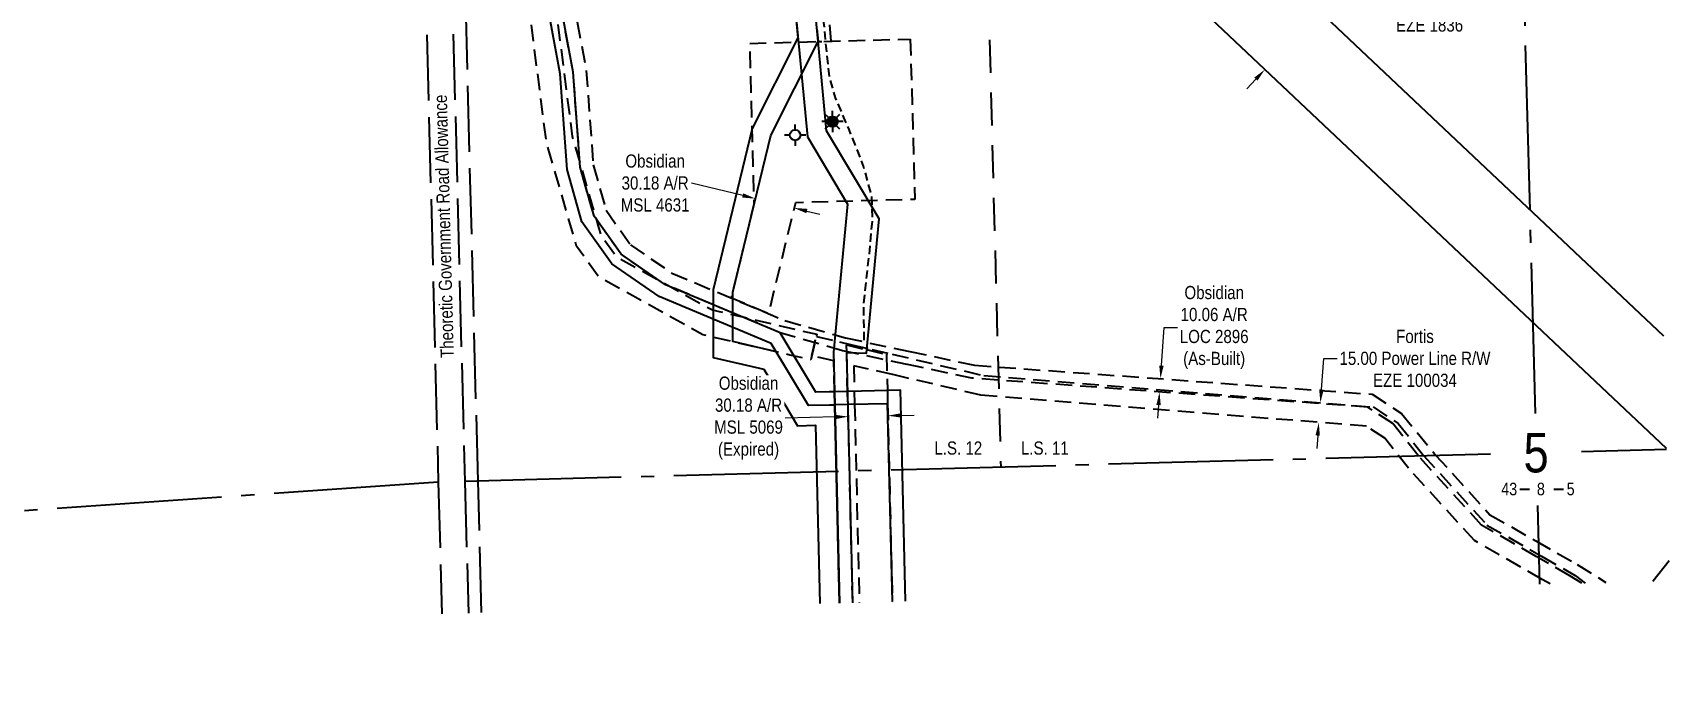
# Model space of a CAD drawing. Extents: x 624140 to 630060, y 5837784 to 5842470.
# Drawn here: x 625582 to 626825, y 5837789 to 5838281 of the extents above; entities that cross this region are included whole.
import ezdxf
from ezdxf.enums import TextEntityAlignment as Align

# ---------------------------------------------------------------- set-up
doc = ezdxf.new("R2010")
doc.units = 0
doc.header["$LTSCALE"] = 5
doc.header["$PDSIZE"] = 0.5
for name, pattern in [('foc-ACCESSROAD', [3.75, 2.5, -1.25]), ('foc-FLOWLINE', [3.75, 2.5, -1.25]), ('foc-LSD', [8, 5, -3]), ('foc-QUARTERLINE', [33, 25, -3, 2, -3]), ('foc-UNSURVEYED', [12.5, 10, -2.5]), ('UG_PIPE', [1.875, 1.25, -0.625])]:
    doc.linetypes.add(name, pattern=pattern)
doc.layers.get('Defpoints').update_dxf_attribs({"color": 9})
for name, color, linetype in [('10', 1, 'Continuous'), ('9', 3, 'Continuous'), ('AS-PIPE-UG', 44, 'UG_PIPE'), ('C-AR', 13, 'foc-ACCESSROAD'), ('C-RW', 13, 'Continuous'), ('C-WS', 13, 'foc-ACCESSROAD'), ('C-WS-S', 13, 'Continuous'), ('F-EZE', 190, 'foc-FLOWLINE'), ('F-RW', 190, 'Continuous'), ('F-WS-S', 190, 'Continuous'), ('L-QSEC', 8, 'foc-QUARTERLINE'), ('L-ROAD-T', 7, 'Continuous'), ('L-SECLBL', 7, 'Continuous'), ('L-SECTION-LSD', 7, 'foc-LSD'), ('L-USEC', 7, 'foc-UNSURVEYED')]:
    doc.layers.add(name, color=color, linetype=linetype)
for name, color, linetype, lineweight in [('C-AR-T', 13, 'Continuous', 9), ('F-EZE-T', 190, 'Continuous', 9), ('F-RW-T', 190, 'Continuous', 9)]:
    doc.layers.add(name, color=color, linetype=linetype, lineweight=lineweight)
doc.styles.add('100L', font='ARIALN.TTF', dxfattribs={"height": 11})
doc.styles.add('80CG', font='ARIALN.TTF', dxfattribs={"height": 10})
doc.styles.add('80L', font='ARIALN.TTF', dxfattribs={"height": 10})
doc.styles.add('SIMPLEX', font='ARIALN.TTF')
doc.dimstyles.new('Compass 5 000', dxfattribs={"dimscale": 5, "dimtxt": 9, "dimasz": 2, "dimexe": 0.2, "dimexo": 0.0625, "dimgap": 0.5, "dimtad": 0, "dimtih": 1, "dimtoh": 1, "dimzin": 0, "dimdsep": 46, "dimtxsty": '80CG', "dimcen": 0.1, "dimse1": 1, "dimse2": 1, "dimclrd": 256, "dimclrt": 256, "dimaunit": 1, "dimadec": 4, "dimazin": 0, "dimtfac": 0.06, "dimtofl": 0, "dimtmove": 0, "dimatfit": 1, "dimfxl": 0.2, "dimtolj": 1, "dimtzin": 0, "dimlwd": -1, "dimarcsym": 0})

# ---------------------------------------------------------------- blocks, each defined once
blk = doc.blocks.new('L-SECLBL')
at = {"layer": '9', "color": 7}
for p, q in [((-5.1, -27.8), (-12.3, -27.8)), ((20.7, -27.8), (13.5, -27.8))]:
    blk.add_line(p, q, dxfattribs=at)
at = {"layer": '10', "color": 2, "style": 'SIMPLEX'}
blk.add_attdef('SEC', text='', height=30, dxfattribs=at).set_placement((0, 0), align=Align.MIDDLE)
at = {"layer": '10', "color": 5, "style": '80L'}
blk.add_attdef('TWP', text='', height=9.5, dxfattribs=at).set_placement((-14.4, -27.4), align=Align.MIDDLE_RIGHT)
blk.add_attdef('RGE', text='', height=9.5, dxfattribs=at).set_placement((3.6, -27.4), align=Align.MIDDLE_CENTER)
blk.add_attdef('MER', text='', height=9.5, dxfattribs=at).set_placement((23.2, -27.4), align=Align.MIDDLE_LEFT)
blk = doc.blocks.new('LABEL_ROAD_THEORETIC')
at = {"layer": 'L-ROAD-T', "style": '80L'}
blk.add_text('Theoretic Government Road Allowance', height=10, dxfattribs=at).set_placement((0, 0), align=Align.MIDDLE_CENTER)
blk = doc.blocks.new('*D670')
at = {"layer": 'C-AR-T', "transparency": 16777216}
for p, q in [((626121.3, 5838157.5), (626082.5, 5838166.9)), ((626170, 5838145.6), (626179.7, 5838143.3))]:
    blk.add_line(p, q, dxfattribs=at)
for points in [[(626121.7, 5838159.1), (626120.9, 5838155.9), (626131, 5838155.1)], [(626170.4, 5838147.3), (626169.6, 5838144), (626160.3, 5838148)]]:
    blk.add_solid(points, dxfattribs=at)
at = {"layer": 'Defpoints', "color": 0, "transparency": 16777216}
for p in [(626131, 5838155.1), (626125.8, 5838133.9), (626155.1, 5838126.7)]:
    blk.add_point(p, dxfattribs=at)
at = {"layer": 'C-AR-T', "transparency": 16777216, "insert": (626054.8, 5838166.9), "char_height": 10, "attachment_point": 5, "style": '80CG'}
blk.add_mtext('\\A1;Obsidian\\P30.18 A/R\\PMSL 4631', dxfattribs=at)
blk = doc.blocks.new('*D671')
at = {"layer": 'C-AR-T', "transparency": 16777216}
for p, q in [((626191.4, 5837989.4), (626153.6, 5837988.5)), ((626241.5, 5837990.5), (626251.5, 5837990.8))]:
    blk.add_line(p, q, dxfattribs=at)
for points in [[(626191.4, 5837991), (626191.5, 5837987.7), (626201.4, 5837989.6)], [(626241.5, 5837992.2), (626241.6, 5837988.9), (626231.5, 5837990.3)]]:
    blk.add_solid(points, dxfattribs=at)
at = {"layer": 'Defpoints', "color": 0, "transparency": 16777216}
for p in [(626231.5, 5837990.3), (626201.9, 5837971.4, 984.8), (626232, 5837972.1)]:
    blk.add_point(p, dxfattribs=at)
at = {"layer": 'C-AR-T', "transparency": 16777216, "insert": (626125.7, 5837988.5), "char_height": 10, "attachment_point": 5, "style": '80CG', "bg_fill": 3, "box_fill_scale": 1.1, "bg_fill_color": 256, "bg_fill_true_color": 13158600, "bg_fill_transparency": 0}
blk.add_mtext('\\A1;Obsidian\\P30.18 A/R\\PMSL 5069\\P(Expired)', dxfattribs=at)
blk = doc.blocks.new('GABD')
for p, q in [((-0.81, 0), (-1.62, 0)), ((0, 0.81), (0, 1.62)), ((1.62, 0), (0.81, 0)), ((0, -0.81), (0, -1.62))]:
    blk.add_line(p, q)
blk.add_circle((0, 0), 0.8)
blk = doc.blocks.new('*D683')
at = {"layer": 'Defpoints', "color": 0, "transparency": 16777216}
for p in [(626559.8, 5838000.2), (626568.9, 5837999.4, 984.8), (626567.7, 5837984.5, 984.8)]:
    blk.add_point(p, dxfattribs=at)
at = {"layer": 'F-EZE-T', "transparency": 16777216}
for p, q in [((626560.6, 5838010.1), (626562.5, 5838033.8)), ((626562.5, 5838033.8), (626572.5, 5838033.8)), ((626557.8, 5837975.2), (626557, 5837965.3))]:
    blk.add_line(p, q, dxfattribs=at)
for points in [[(626558.9, 5838010.3), (626562.3, 5838010), (626559.8, 5838000.2)], [(626556.1, 5837975.4), (626559.4, 5837975.1), (626558.6, 5837985.2)]]:
    blk.add_solid(points, dxfattribs=at)
at = {"layer": 'F-EZE-T', "transparency": 16777216, "insert": (626631.6, 5838033.8), "char_height": 10, "attachment_point": 5, "style": '80CG'}
blk.add_mtext('\\A1;Fortis\\P15.00 Power Line R/W\\PEZE 100034', dxfattribs=at)
blk = doc.blocks.new('GAS')
h = blk.add_hatch(color=255)
h.dxf.hatch_style = 1
edge = h.paths.add_edge_path()
edge.add_arc((0, 0), 0.9, 0, 360)
for p, q in [((-0.81, 0), (-1.62, 0)), ((-0.57, 0.57), (-1.14, 1.14)), ((0, 0.81), (0, 1.62)), ((0.57, 0.57), (1.14, 1.14)), ((1.62, 0), (0.81, 0)), ((-0.57, -0.57), (-1.14, -1.14)), ((0, -0.81), (0, -1.62)), ((1.14, -1.14), (0.57, -0.57))]:
    blk.add_line(p, q)
blk.add_circle((0, 0), 0.8)
blk = doc.blocks.new('*D684')
at = {"layer": 'C-AR-T', "transparency": 16777216}
for p, q in [((626439.2, 5838028.3), (626441.3, 5838057.3)), ((626441.3, 5838057.3), (626451.3, 5838057.3)), ((626437, 5837998.4), (626436.2, 5837988.4))]:
    blk.add_line(p, q, dxfattribs=at)
for points in [[(626437.5, 5838028.4), (626440.8, 5838028.2), (626438.4, 5838018.4)], [(626435.3, 5837998.5), (626438.6, 5837998.3), (626437.7, 5838008.4)]]:
    blk.add_solid(points, dxfattribs=at)
at = {"layer": 'Defpoints', "color": 0, "transparency": 16777216}
for p in [(626430.5, 5838018.9, 984.8), (626438.4, 5838018.4), (626429.8, 5838009, 984.8)]:
    blk.add_point(p, dxfattribs=at)
at = {"layer": 'C-AR-T', "transparency": 16777216, "insert": (626479.2, 5838057.3), "char_height": 10, "attachment_point": 5, "style": '80CG'}
blk.add_mtext('\\A1;Obsidian\\P10.06 A/R\\PLOC 2896\\P(As-Built)', dxfattribs=at)
blk = doc.blocks.new('*D693')
at = {"layer": 'Defpoints', "color": 0, "transparency": 16777216}
for p in [(626555.8, 5838300.6), (626559.4, 5838297.2), (626514.1, 5838256.5)]:
    blk.add_point(p, dxfattribs=at)
at = {"layer": 'F-RW-T', "transparency": 16777216}
for p, q in [((626566.2, 5838304.5), (626573.1, 5838311.8)), ((626573.1, 5838311.8), (626583.1, 5838311.8)), ((626510.8, 5838245.8), (626504, 5838238.5))]:
    blk.add_line(p, q, dxfattribs=at)
for points in [[(626565, 5838305.6), (626567.5, 5838303.4), (626559.4, 5838297.2)], [(626509.6, 5838247), (626512.1, 5838244.7), (626517.7, 5838253.1)]]:
    blk.add_solid(points, dxfattribs=at)
at = {"layer": 'F-RW-T', "transparency": 16777216, "insert": (626642.7, 5838311.8), "char_height": 10, "attachment_point": 5, "style": '80CG'}
blk.add_mtext('\\A1;Altalink\\P60.72 Power Line R/W\\PPlan 6775 MC\\PEZE 1836', dxfattribs=at)

msp = doc.modelspace()

# ---------------------------------------------------------------- linework, layer by layer
at = {"layer": 'AS-PIPE-UG', "flags": 128}
msp.add_lwpolyline([(626213.543, 5838047.659), (626213.105, 5838074.151), (626217.726, 5838115.893), (626219.767, 5838138.877), (626219.26, 5838157.143), (626212.952, 5838179.857), (626206.673, 5838196.153), (626202.017, 5838207.562), (626196.955, 5838219.372), (626191.776, 5838231.606), (626187.171, 5838247.578), (626184.579, 5838270.865), (626182.729, 5838290.642), (626179.81, 5838320.089), (626175.491, 5838366.628), (626172.094, 5838390.395), (626168.266, 5838427.177), (626161.879, 5838488.54), (626157.656, 5838532.277), (626153.774, 5838571.527), (626151.146, 5838602.602), (626147.256, 5838643.861), (626143.178, 5838685.618), (626139.078, 5838722.618), (626134.823, 5838767.3), (626131.525, 5838801.359)], dxfattribs=at)
at = {"layer": 'C-AR', "flags": 128}
for points in [[(626188.52, 5838274.627), (626184.195, 5838320.043), (626148.652, 5838690.879), (626124.173, 5838946.289), (626114.094, 5838946.007), (626138.638, 5838689.919), (626174.181, 5838319.084), (626178.472, 5838274.293)], [(626248.511, 5838276.178), (626251.851, 5838154.43), (626161.273, 5838151.963), (626140.824, 5838067.795), (626112.675, 5838079.608), (626117.076, 5838097.745), (626130.019, 5838151.111), (626126.7, 5838272.942)]]:
    msp.add_lwpolyline(points, close=True, dxfattribs=at)
at = {"layer": 'C-AR'}
for points in [[(626758.31, 5837863.205), (626749.214, 5837868.874), (626723.602, 5837883.52), (626682.145, 5837907.227), (626633.959, 5837960.096), (626614.742, 5837984.359), (626595.734, 5837996.825), (626295.243, 5838018.788), (626246.176, 5838029.192), (626197.109, 5838039.594), (626149.812, 5838053.183), (626062.69, 5838089.742), (626028.941, 5838112.877), (626008.394, 5838141.886), (625997.927, 5838178.967), (625992.501, 5838251.076), (625969.069, 5838378.791)], [(625978.74, 5838381.472), (626002.429, 5838252.356), (626007.82, 5838180.717), (626017.547, 5838146.258), (626036.066, 5838120.113), (626067.499, 5838098.565), (626153.29, 5838062.564), (626199.422, 5838049.384), (626248.262, 5838039.03), (626297.329, 5838028.63), (626599.106, 5838006.652), (626621.325, 5837992.079), (626647.256, 5837960.45), (626688.517, 5837915.179), (626723.289, 5837895.294), (626754.792, 5837877.28), (626776.618, 5837863.696)]]:
    msp.add_lwpolyline(points, dxfattribs=at)
at = {"layer": 'C-RW', "flags": 128}
for points in [[(626204.76, 5837848.365), (626200.328, 5838038.202), (626215.339, 5838037.678), (626224.904, 5838139.872), (626184.953, 5838206.674), (626178.475, 5838274.269), (626136.471, 5838712.525), (626040.45, 5838802.704), (626029.508, 5838812.981), (626064.891, 5838854.381), (626064.785, 5838864.753), (626064.31, 5838895.617), (626049.317, 5838895.406), (626049.818, 5838859.824), (626008.813, 5838811.846), (626122.085, 5838705.465), (626170.349, 5838201.879), (626200.836, 5838150.902), (626190.321, 5838038.554), (626191.236, 5837998.466), (626194.754, 5837848.096)], [(626121.606, 5838710.458), (626163.126, 5838277.246), (626128.463, 5838208.219), (626098.746, 5838085.905), (626098.746, 5838034.585), (626137.189, 5838025.617), (626162.87, 5837982.75), (626176.597, 5837983.097), (626179.765, 5837847.695)], [(626194.754, 5837848.096), (626191.237, 5837998.431), (626171.237, 5837997.961), (626146.786, 5838038.775), (626113.741, 5838046.609), (626113.741, 5838084.11), (626142.631, 5838203.018), (626178.464, 5838274.377), (626135.995, 5838717.497)]]:
    msp.add_lwpolyline(points, dxfattribs=at)
at = {"layer": 'C-WS', "elevation": 984.76}
msp.add_lwpolyline([(626204.749, 5837848.364), (626201.232, 5837998.698), (626200.926, 5838006.346), (626200.226, 5838038.21), (626200.08, 5838044.022), (626215.214, 5838040.494), (626230.425, 5838036.948), (626231.075, 5838009.405), (626231.311, 5837999.408), (626234.863, 5837849.172)], dxfattribs=at)
at = {"layer": 'Defpoints', "color": 6}
msp.add_line((625890.207, 5837939.931), (625890.207, 5837939.931), dxfattribs=at)
at = {"layer": 'F-EZE', "flags": 128}
msp.add_lwpolyline([(625153.194, 5837788.726), (625148.995, 5837888.633), (625148.172, 5837908.225), (625144.699, 5837909.019), (625130.062, 5837912.364), (625122.325, 5837914.133), (625137.953, 5837995.581), (625163.377, 5838099.186), (625167.886, 5838117.563), (625173.575, 5838140.745), (625258.259, 5838192.826), (625325.228, 5838227.914), (625355.832, 5838243.95), (625467.244, 5838302.329), (625772.344, 5838618.144), (625777.241, 5838623.214), (625794.97, 5838616.698), (625808.486, 5838611.73), (625823.799, 5838606.102), (625826.105, 5838605.254), (625828.446, 5838604.394), (625850.343, 5838588.191), (625874.233, 5838557.7), (625888.294, 5838539.755), (625905.664, 5838509.106), (625929.916, 5838466.317), (625964.495, 5838379.123), (625979.71, 5838296.914), (625991.868, 5838202.361), (625995.855, 5838188.531), (626012.058, 5838132.333), (626013.32, 5838127.956), (626025.676, 5838110.927), (626030.588, 5838108.199), (626091.33, 5838074.48), (626098.302, 5838070.61), (626103.371, 5838069.428), (626177.587, 5838052.118), (626176.425, 5838047.141), (626173.044, 5838032.648), (626157.092, 5838036.37), (626143.548, 5838039.531), (626091.042, 5838051.78), (626012.102, 5838095.602), (625995.086, 5838119.052), (625972.239, 5838198.294), (625959.957, 5838293.818), (625945.197, 5838373.567), (625911.847, 5838457.663), (625906.763, 5838466.634), (625875.145, 5838522.416), (625871.637, 5838528.605), (625836.278, 5838573.733), (625818.865, 5838586.619), (625810.673, 5838589.63), (625808.879, 5838590.289), (625793.568, 5838595.918), (625782.569, 5838599.962), (625479.378, 5838286.122), (625456.749, 5838274.264), (625370.758, 5838229.207), (625342.885, 5838214.603), (625279.036, 5838181.148), (625268.143, 5838175.441), (625191.031, 5838128.016), (625187.589, 5838113.992), (625186.45, 5838109.348), (625157.485, 5837991.313), (625145.593, 5837929.313), (625149.73, 5837928.367), (625156.036, 5837926.927), (625167.501, 5837924.309), (625168.942, 5837890.013), (625173.141, 5837790.107)], dxfattribs=at)
at = {"layer": 'F-EZE', "elevation": 984.76}
for points in [[(626194.775, 5837848.097), (626192.383, 5837950.684), (626191.236, 5837998.466), (626190.996, 5838008.46), (626190.433, 5838031.926), (626173.81, 5838035.93), (626177.191, 5838050.423), (626194.787, 5838046.319), (626204.208, 5838044.122), (626219.343, 5838040.593), (626234.679, 5838037.019), (626304.426, 5838020.759), (626599.863, 5837996.924), (626618.87, 5837984.459), (626638.087, 5837960.195), (626686.273, 5837907.327), (626727.73, 5837883.619), (626753.342, 5837868.974), (626760.806, 5837863.272)], [(626734.316, 5837862.562), (626728.195, 5837866.062), (626676.758, 5837895.476), (626626.651, 5837950.475), (626608.617, 5837973.245), (626594.839, 5837982.281), (626302.105, 5838005.889), (626234.983, 5838021.543), (626205.562, 5838028.168), (626206.232, 5837998.817), (626209.749, 5837848.498)]]:
    msp.add_lwpolyline(points, dxfattribs=at)
at = {"layer": 'F-RW', "flags": 128}
for points in [[(625761.492, 5839050.528), (626820.355, 5838050.828)], [(626822.517, 5837965.31), (625974.607, 5838765.844), (625763.705, 5838964.962)]]:
    msp.add_lwpolyline(points, dxfattribs=at)
at = {"layer": 'F-RW'}
for points in [[(626234.863, 5837849.172), (626231.312, 5837999.379), (626201.798, 5837998.713), (626201.228, 5837998.699), (626191.236, 5837998.466), (626187.108, 5837998.366), (626171.237, 5837997.961), (626142.934, 5838045.205), (626057.912, 5838080.865), (626021.816, 5838105.642), (625999.241, 5838137.513), (625988.034, 5838177.217), (625982.573, 5838249.795), (625959.397, 5838376.11), (625930.191, 5838453.855), (625881.504, 5838544.262), (625850.397, 5838583.729), (625819.433, 5838607.94), (625732.084, 5838632.551), (625694.357, 5838662.064), (625675.499, 5838716.066), (625618.601, 5838826.905)], [(626244.902, 5837849.441), (626241.376, 5837999.608), (626241.072, 5838009.641), (626201.563, 5838008.71), (626200.995, 5838008.697), (626191, 5838008.461), (626186.862, 5838008.363), (626176.816, 5838008.107), (626149.827, 5838053.158), (626062.578, 5838089.752), (626028.941, 5838112.877), (626008.394, 5838141.886), (625997.927, 5838178.967), (625992.501, 5838251.076), (625969.069, 5838378.791), (625939.311, 5838458.002), (625889.893, 5838549.768), (625857.503, 5838590.862), (625824.039, 5838617.028), (625736.691, 5838641.638), (625702.827, 5838668.13), (625672.756, 5838754.242), (625634.877, 5838828.032)], [(626812.1, 5837864.647), (626824.662, 5837880.44)]]:
    msp.add_lwpolyline(points, dxfattribs=at)
at = {"layer": 'L-QSEC'}
for p, q in [((626702.274, 5838766.198), (626722.792, 5837992.057)), ((626822.532, 5837964.708), (626758.071, 5837962.994)), ((626688.838, 5837961.153), (625910.31, 5837940.451)), ((625890.207, 5837939.931), (624979.406, 5837876.903)), ((626724.646, 5837922.107), (626726.23, 5837862.345))]:
    msp.add_line(p, q, dxfattribs=at)
at = {"layer": 'L-SECTION-LSD'}
msp.add_line((626295.89, 5838755.397), (626317.195, 5837951.271), dxfattribs=at)
at = {"layer": 'L-USEC'}
for p, q in [((625879.81, 5838341.996), (625890.207, 5837939.931)), ((625899.913, 5838342.516), (625910.31, 5837940.451)), ((625920.36, 5837940.733), (625909.965, 5838342.798)), ((625890.207, 5837939.931), (625892.916, 5837839.916)), ((625910.309, 5837940.476), (625913.016, 5837840.543)), ((625923.066, 5837840.812), (625920.36, 5837940.733))]:
    msp.add_line(p, q, dxfattribs=at)

# ---------------------------------------------------------------- block references
at = {"layer": 'C-WS-S', "xscale": 4.998197749999987, "yscale": 4.998197749999987, "zscale": 4.998197749999987}
msp.add_blockref('GAS', (626189.415, 5838213.56), dxfattribs=at)
at = {"layer": 'F-WS-S', "xscale": 4.999999999999971, "yscale": 4.999999999999971, "zscale": 4.999999999999971}
msp.add_blockref('GABD', (626161.027, 5838203.331), dxfattribs=at)
at = {"layer": 'L-SECLBL', "rotation": 91.52301759941881}
msp.add_blockref('LABEL_ROAD_THEORETIC', (625894.336, 5838134.038), dxfattribs=at)
at = {"layer": 'L-SECLBL', "xscale": 0.99963955, "yscale": 0.99963955, "zscale": 0.99963955}
msp.add_blockref('L-SECLBL', (626723.587, 5837962.077), dxfattribs=at).add_auto_attribs({'SEC': '5', 'TWP': '43', 'RGE': '8', 'MER': '5'})

# ---------------------------------------------------------------- dimensions: what is measured, and where the dimension line sits
at = {"layer": 'C-AR-T'}
for base, p1, p2, angle, text, picture, middle in [((626130.994, 5838155.124), (626155.146, 5838126.743), (626125.83, 5838133.866), 166.344025, 'Obsidian\\P30.18 A/R\\PMSL 4631', '*D670', (626054.798, 5838166.915)), ((626438.425, 5838018.354), (626429.817, 5838008.952, 984.76), (626430.544, 5838018.928, 984.76), 85.834616, 'Obsidian\\P10.06 A/R\\PLOC 2896\\P(As-Built)', '*D684', (626479.188, 5838057.255))]:
    dim = msp.add_linear_dim(base=base, p1=p1, p2=p2, angle=angle, text=text, dimstyle='Compass 5 000', dxfattribs=at)
    dim.commit()
    dim.dimension.update_dxf_attribs({"geometry": picture, "text_midpoint": middle, "dimtype": 161})
at = {"layer": 'F-EZE-T'}
dim = msp.add_linear_dim(base=(626559.788, 5838000.157), p1=(626567.732, 5837984.467, 984.76), p2=(626568.938, 5837999.419, 984.76), angle=85.387626, text='Fortis\\P15.00 Power Line R/W\\PEZE 100034', dimstyle='Compass 5 000', dxfattribs=at)
dim.commit()
dim.dimension.update_dxf_attribs({"geometry": '*D683', "text_midpoint": (626631.644, 5838033.819), "dimtype": 161})
at = {"layer": 'F-RW-T', "color": 2}
dim = msp.add_aligned_dim(p1=(626514.093, 5838256.501), p2=(626555.763, 5838300.636), distance=-4.972, text='Altalink\\P60.72 Power Line R/W\\PPlan 6775 MC\\PEZE 1836', dimstyle='Compass 5 000', dxfattribs=at)
dim.commit()
dim.dimension.update_dxf_attribs({"geometry": '*D693', "text_midpoint": (626642.658, 5838311.766)})

# ---------------------------------------------------------------- next in the draw order: texts
at = {"layer": 'L-SECTION-LSD', "char_height": 9.9964, "attachment_point": 1, "style": '100L', "bg_fill": 3, "box_fill_scale": 1.5, "bg_fill_color": 256, "bg_fill_transparency": 0}
for s, width, insert in [('\\pi2.22688;L.S. 12', 37.09835, (626264.557, 5837970.771)), ('L.S. 11', 36.43636, (626332.492, 5837970.771))]:
    msp.add_mtext_dynamic_manual_height_columns(s, width=width, gutter_width=54.98, heights=[0], dxfattribs=dict(at, insert=insert))

# ---------------------------------------------------------------- next in the draw order: dimensions: what is measured, and where the dimension line sits
at = {"layer": 'C-AR-T'}
dim = msp.add_linear_dim(base=(626231.527, 5837990.299), p1=(626201.87, 5837971.428, 984.76), p2=(626231.956, 5837972.139), angle=1.354147, text='Obsidian\\P30.18 A/R\\PMSL 5069\\P(Expired)', dimstyle='Compass 5 000', override={"dimtfill": 1}, dxfattribs=at)
dim.commit()
dim.dimension.update_dxf_attribs({"geometry": '*D671', "text_midpoint": (626125.666, 5837988.457), "dimtype": 161})

doc.saveas('drawing.dxf')
